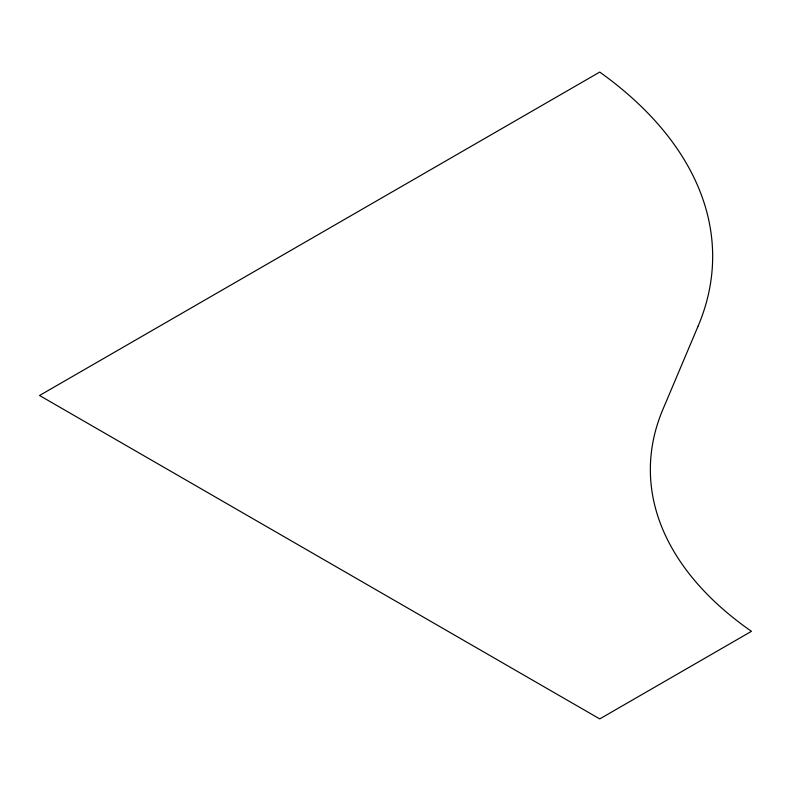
<?xml version="1.0" encoding="UTF-8"?>
<svg xmlns="http://www.w3.org/2000/svg" width="791" height="791" viewBox="0 0 791 791"><rect width="100%" height="100%" fill="white"/><g stroke="black" fill="none" stroke-linecap="round" stroke-linejoin="round"><path stroke-width="1.19" d="M698.186 325.932L662.858 409.53A438.758 253.308 0 0 0 751.45 631.327L599.736 718.92L39.55 395.5L599.736 72.08A507.891 293.224 0 0 1 698.186 325.932"/></g></svg>
